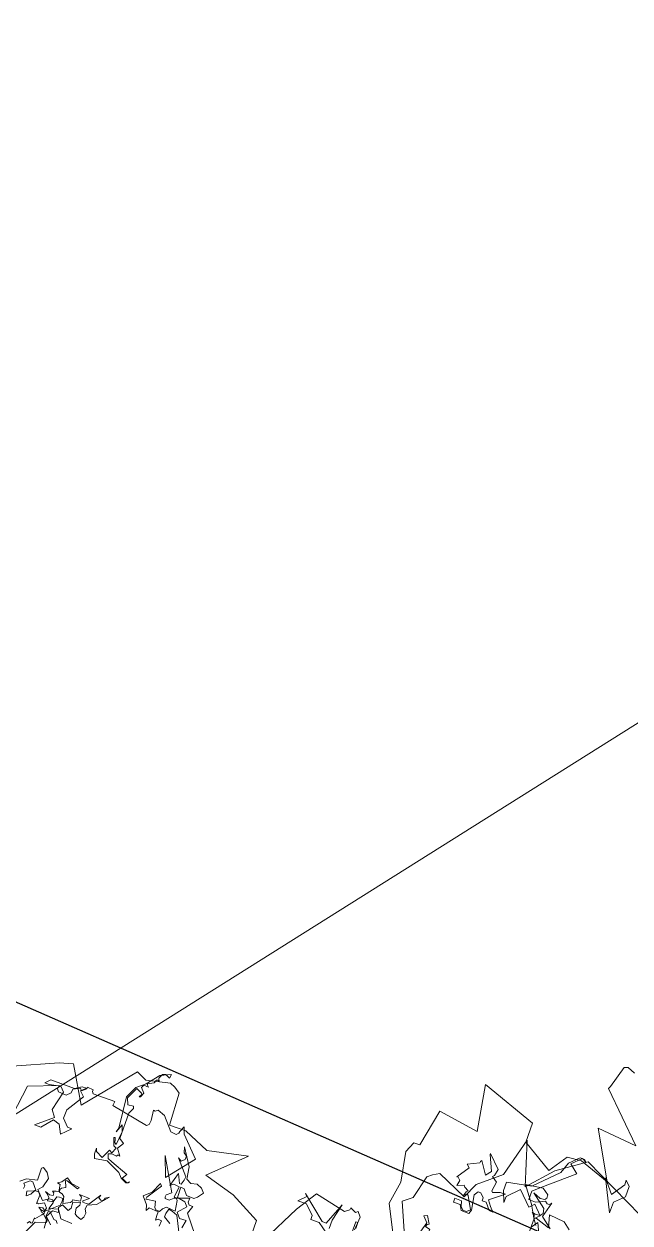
# Model space of a CAD drawing. Header units: metres. Extents: x -71 to 881, y -503 to 661.
# Drawn here: x 180.32 to 185.71, y 267.85 to 278.51 of the extents above; entities that cross this region are included whole.
import ezdxf

# ---------------------------------------------------------------- set-up
doc = ezdxf.new("R2010")
doc.units = ezdxf.units.M
doc.layers.add('04. Pisos', color=8, linetype='Continuous', lineweight=5)
doc.layers.add('ARBRE', color=100, linetype='Continuous', lineweight=13, true_color=0x00ff3f)

# ---------------------------------------------------------------- blocks, each defined once
blk = doc.blocks.new('WMF2', base_point=(0, 0.01))
at = {"color": 251, "lineweight": 0, "true_color": 0x636466}
for points in [[(81.23, -212.64), (86.45, -202.37)], [(99.88, -192.88), (107.36, -202.17), (106.64, -204.2), (107.63, -204.27), (108.14, -204.87), (108.06, -205.98), (111.91, -204.61), (112.96, -203.7), (114.06, -203.79), (114.16, -204.2), (114.12, -204.74), (112.93, -205.76), (117.77, -214.23), (115.81, -208.91), (110.13, -215.92), (115.04, -221.02), (115.66, -222.79), (116.35, -221.31), (116.39, -220.76), (116.99, -220.25), (118.51, -220.38), (121.42, -223.82), (123.45, -224.55), (124.06, -224.04), (124.6, -224.1), (124.28, -221.43), (124.37, -220.32), (124.97, -219.82), (134.84, -221.76), (134.73, -222.86), (140.59, -222.8), (140.98, -223.38), (140.96, -223.82), (142.59, -223.95), (142.62, -223.52), (143.7, -222.51), (144.2, -223.11), (145.93, -222.16), (146.02, -221.17), (147.09, -220.14), (149.19, -220.32), (149.69, -220.93), (149.6, -221.91), (157.24, -218.9), (158.3, -210.64)], [(154.26, -173.69), (175.85, -184.22), (183.13, -179.1), (188.97, -172.64), (192.5, -184.13), (195.26, -173.72), (200.97, -168.92), (202.85, -164.87), (210.8, -168.41), (212.43, -167.44), (213.62, -166.42), (215.13, -160.27), (217.5, -158.38), (210.72, -142.97)], [(65.45, -212.71), (65.14, -216.33), (66.13, -217.51), (66.73, -217.02), (68.24, -217.69), (68.28, -217.15), (69.45, -216.26), (77.76, -218.17), (81.23, -212.64), (81.23, -212.64)], [(172.36, -209.7), (174.37, -210.56), (175.39, -210.16), (176.98, -204.42), (177.29, -203.7), (165.65, -192.21), (176.34, -193.26), (169.52, -180.97), (177.55, -183.87), (181.35, -183.49), (184.59, -178.67), (192.69, -183.49), (192.69, -188.7), (207.51, -193.95), (205.44, -181.84), (216.23, -183.49), (218.11, -173.58), (219.76, -173.52), (220.92, -170.8), (219.49, -162.84), (220.49, -156.77), (215.08, -146.26)], [(89.7, -182.43), (90.01, -206.45), (97.85, -210.62), (106.23, -212.96), (97.57, -221.28), (108.11, -219.06), (114.95, -222), (119.42, -221.88), (119.84, -230.55), (121.43, -231.58), (122.86, -232.19), (129.04, -230.77), (131.8, -232.03), (142.53, -219.05), (147.98, -228.38), (151.61, -227.39), (162.65, -222.48)], [(110.5, -210.3), (109.11, -209.66), (107.56, -210.01), (106.1, -209.43), (105.21, -208.37), (106.3, -206.96), (107.08, -206.3), (109.11, -206.4), (110.23, -207.75), (111.21, -207.86), (111.17, -205.1), (108.98, -204.68), (108.09, -203.61), (109.95, -201.54), (108.82, -200.21), (107.05, -200.28), (107.47, -198.09)], [(107.17, -195.57), (109.76, -200.75), (111.21, -201.34), (112.19, -201.47), (112.55, -200.2), (112.63, -199.28), (110.76, -198.09)], [(113.09, -196.56), (112.98, -198.01), (113.96, -198.14), (114.51, -197.67), (114.61, -198.91), (114.58, -199.9), (117.07, -200.09), (117.61, -199.16), (118.02, -200.63), (119.62, -202.52), (117.74, -204.14), (116.53, -207), (116.04, -206.45), (118.58, -202.45), (118.63, -201.93), (116.12, -202.24), (115.77, -200.72), (115.3, -200.17), (114.31, -200.14), (113.77, -201.07), (112.93, -201.79), (110.47, -201.58), (110.98, -204.31), (111.44, -204.87), (111.97, -204.91), (111.68, -207.85), (113.17, -208.02), (114, -207.32), (112.98, -210.96), (111.87, -208.65), (111.36, -208.61), (111.05, -209.82), (110.92, -210.8), (114.34, -214.81), (113.44, -214.21), (112.61, -214.93), (112.58, -215.91), (113.47, -216.49), (113.87, -217.98), (110.96, -213.56), (110.5, -210.3), (110.5, -210.3)], [(179.84, -158.76), (182.76, -165.09), (183.97, -163.4)], [(183.97, -161.69), (183.97, -165.71), (182.76, -166.93), (185.07, -169.24), (186.28, -168.03), (189.83, -171.55), (192.73, -168.64), (192.73, -166.93), (193.83, -169.85), (193.83, -172.16), (187.38, -173.37), (181.55, -179.23), (180.45, -182.15), (178.13, -184.47), (176.91, -184.47), (176.31, -183.86), (177.52, -184.47), (179.84, -182.15), (177.52, -180.32), (185.07, -173.85), (186.89, -172.16), (186.89, -169.85), (185.07, -169.85), (182.76, -170.95), (182.15, -170.45), (181.55, -170.45), (181.05, -170.95), (182.15, -166.93), (179.21, -164.61)], [(174.5, -166.07), (176.45, -167.55), (180.59, -167.98), (179.68, -164.7), (183.52, -166.03), (184.12, -165.76), (184.28, -166.58), (184.98, -167.12), (184.09, -166.85), (182.78, -167.03), (182.25, -167.74), (182.48, -169.01), (186.32, -171.88), (184.25, -171.11), (183.02, -171.28), (182.66, -171.8), (182.73, -172.63), (184.43, -173.9), (189.08, -173.24), (185.87, -169.02), (184.12, -165.76), (182.95, -164.22)], [(208.96, -155.15), (209.4, -154.92), (209.63, -154.33), (208.3, -153.97), (208.67, -151.63), (204.64, -147.41), (205.96, -147.79), (206.24, -146.5), (211.37, -151.69), (210.33, -152.81), (209.63, -155.34), (210.96, -156.71), (210.11, -157.18), (208.96, -155.15), (208.96, -155.15)], [(203.13, -162.67), (204.93, -162.67), (204.93, -163.71), (203.13, -163.71), (202.75, -162.29), (202.01, -161.54), (200.96, -161.54), (200.21, -162.29), (202.01, -165.5), (202.37, -165.88), (203.13, -165.12), (202.75, -166.25), (202.37, -166.64), (203.5, -167.31), (203.82, -167.68), (205.6, -166.93), (205.31, -168.42), (205.98, -169.09), (206.34, -169.09), (204.18, -172.31), (204.93, -173.05), (202.01, -174.48), (202.01, -174.86), (201.7, -175.24), (199.54, -172.01), (198.43, -173.43), (200.21, -177.4), (200.21, -177.69), (197, -174.48), (197.38, -172.69), (197.76, -172.31), (196.33, -171.27), (196.63, -168.73), (196.33, -168.42), (194.53, -169.09), (193.04, -169.09), (196.63, -166.25), (195.57, -164.83), (194.53, -163.71), (195.57, -163.71), (197, -165.5), (198.12, -165.5), (198.12, -166.25), (199.17, -167.31), (199.92, -167.31), (200.59, -166.25), (199.92, -162.29), (200.21, -161.25), (202.37, -161.25), (203.13, -162.67), (203.13, -162.67)], [(138.03, -188.28), (138.55, -188.89), (139.2, -188.95), (140.91, -190.59), (141.25, -190.57), (141.38, -189.16), (139.54, -187.38)], [(140.77, -186.02), (140.94, -188.21), (142.43, -189.6), (142.8, -189.62), (143.13, -190.05), (142.18, -190.14), (141.95, -191.03), (142.93, -192.19), (144.24, -191.39), (144.58, -191.45), (144.78, -191.29), (144.74, -193.64), (145.22, -194.21), (146.33, -194.31), (146.97, -193.1), (147.96, -192.3), (148.2, -193.41), (146.53, -194.15), (146.12, -194.49), (147.57, -196.24), (148.3, -196.27), (149.64, -195.16), (149.18, -194.59), (149.23, -193.84)], [(145.32, -185.75), (144.9, -186.35), (144.5, -186.09), (144.14, -186.16), (144.04, -187.62), (143.83, -187.48), (142.52, -189.03), (142.08, -189.67), (142.11, -190.02), (143.28, -190.18), (143.89, -190.6), (142.85, -190.79), (141.99, -190.19), (138.87, -193), (138.74, -194.12), (138.82, -194.82), (139.8, -194.84), (140.46, -194.71), (140.93, -193.17), (142.31, -192.91), (142.34, -193.82), (143.01, -194.6), (143.63, -195.01), (142.43, -194.52), (141.41, -194.72), (141.51, -195.42), (141.95, -195.71), (141.09, -196.03), (140.4, -196.21), (140.74, -197.98), (141.5, -198.18), (140.55, -198.74), (139.52, -200.23), (138.03, -199.22), (135.82, -198.91), (136.11, -198.49), (139.38, -199.5), (139.74, -199.42), (139.04, -197.73), (140.05, -197.19), (140.36, -196.75), (140.18, -196.05), (139.41, -195.86), (138.75, -195.42), (138.41, -193.65), (136.6, -194.53), (136.31, -194.97), (136.38, -195.33), (134.28, -195.7), (134.46, -196.76), (135.1, -197.22), (132.37, -197.2), (133.77, -195.99), (133.7, -195.63), (132.79, -195.64), (132.09, -195.74), (129.95, -198.9), (130.18, -198.17), (129.52, -197.73), (128.84, -197.89), (128.6, -198.62), (127.64, -199.19), (130.16, -196.3), (132.35, -195.35), (132.53, -194.25), (131.99, -193.25), (132.12, -192.12), (132.68, -191.29), (133.87, -191.79), (134.49, -192.21), (134.79, -193.63), (134.09, -194.68), (134.18, -195.38), (136.09, -194.82), (135.98, -193.22), (136.53, -192.38), (138.34, -193.29), (139.06, -192.24), (138.68, -191.03), (140.3, -190.91), (141.35, -188.87), (140.74, -188.44), (140.72, -187.54), (143.51, -186.63), (145.06, -183.4)], [(150.75, -195.26), (149.38, -196.4), (146.61, -197.04), (146.66, -200.28), (146.27, -200.62), (144.88, -199.79), (144.11, -198.43), (144.72, -195.93), (145.72, -194.82), (143.6, -192.6), (142.05, -193.54), (141.19, -193.65), (140.84, -192.91), (141.38, -191.16), (138.98, -191.83), (137.57, -189.7), (134.5, -189.55)], [(167.3, -178.31), (164.99, -181.83), (164.99, -183.07), (163.76, -181.83), (163.76, -178.92), (166.2, -176.6), (166.2, -173.68), (170.22, -181.83), (167.3, -178.31), (167.3, -178.31)], [(70.59, -208.49), (74.6, -211.4), (76.92, -211.4), (76.92, -212.49), (79.35, -214.81), (81.66, -214.81), (79.84, -216.64), (80.44, -217.25), (73.99, -211.89), (72.89, -211.89), (70.59, -217.73), (71.68, -213.12), (71.68, -210.8)], [(65.83, -208.49), (65.83, -214.81), (65.23, -214.81), (65.23, -213.12)], [(128.63, -229.85), (130.85, -228.1), (132.31, -224.99), (131.45, -216.73), (131.71, -215.63), (130.94, -217.85), (130.31, -216.16), (130.6, -212.58), (131.48, -213.21), (131.19, -213.31), (131.49, -214.13), (131.79, -214.02), (131.07, -212.08), (130.28, -211.7), (130.98, -210.18), (131.77, -210.56), (132.87, -208.24), (134.78, -209.13), (135.09, -209.95), (135.09, -208.36), (134.68, -207.25), (131.36, -207.8), (127.52, -206.02), (126.48, -204.8), (124.97, -204.1), (124.38, -204.31), (124.19, -204.71), (124.67, -204.21), (126.19, -204.91), (125.4, -206.21), (130.16, -207.96), (131.33, -208.46), (131.74, -209.57), (130.87, -209.89), (129.57, -209.78), (129.36, -210.13), (129.07, -210.23), (128.75, -210.08), (129.97, -211.82), (128.98, -213.46), (130.3, -214.3), (130.27, -221.28), (129.57, -222.8), (129.78, -223.38), (131.29, -223.17), (131.93, -224.86), (130.51, -227.9), (128.94, -227.21), (128.82, -226.92), (129.2, -226.13), (128.91, -226.23), (128.41, -227.4), (129.45, -228.63), (129.11, -229.36), (127.81, -229.23), (128.24, -229.68), (128.34, -229.97), (126.82, -230.86), (126.44, -231.65), (126.15, -231.77), (125.75, -231.58), (126.06, -232.39), (125.56, -233.58), (124.75, -233.87), (123.53, -233.31), (123.33, -234.38), (126.03, -233.07), (128.63, -229.85), (128.63, -229.85)], [(147.98, -213.1), (150.4, -210.17), (152.11, -210.17), (147.98, -213.72), (149.19, -215.41), (147.98, -220.65), (149.19, -221.87), (152.11, -221.27), (153.32, -221.27), (152.11, -222.48), (145.66, -222.48), (143.95, -223.57), (142.74, -223.57), (143.95, -222.48), (142.74, -221.27), (145.66, -216.64), (145.66, -214.32), (143.95, -212.49), (142.74, -212.49), (145.04, -210.17), (146.26, -212.49), (147.98, -213.1), (147.98, -213.1)]]:
    blk.add_lwpolyline(points, dxfattribs=at)

msp = doc.modelspace()

# ---------------------------------------------------------------- linework, layer by layer
at = {"color": 240, "true_color": 0xed1f24}
msp.add_lwpolyline([(19.792, 352.623), (71.019, 284.592), (166.383, 275.899), (221.504, 251.722), (272.445, 217.382), (279.494, 177.648), (249.184, 144.143), (220.524, 93.095), (211.24, 72.959), (204.391, 63.079)], dxfattribs=at)
at = {"layer": '04. Pisos'}
msp.add_lwpolyline([(99.448, 151.453), (117.705, 162.876), (159.987, 95.009), (337.22, 206.606), (265.236, 322.235), (87.866, 210.763), (100.544, 190.448), (82.018, 178.809), (99.448, 151.453)], dxfattribs=at)

# ---------------------------------------------------------------- block references
at = {"layer": 'ARBRE', "color": 251, "lineweight": 5, "true_color": 0x636466, "xscale": 0.03451886634015593, "yscale": 0.03451886634015593, "zscale": 0.03451886634015593, "rotation": 160.1685466476646}
for p in [(188.888, 260.356), (182.89, 260.118)]:
    msp.add_blockref('WMF2', p, dxfattribs=at)

doc.saveas('drawing.dxf')
